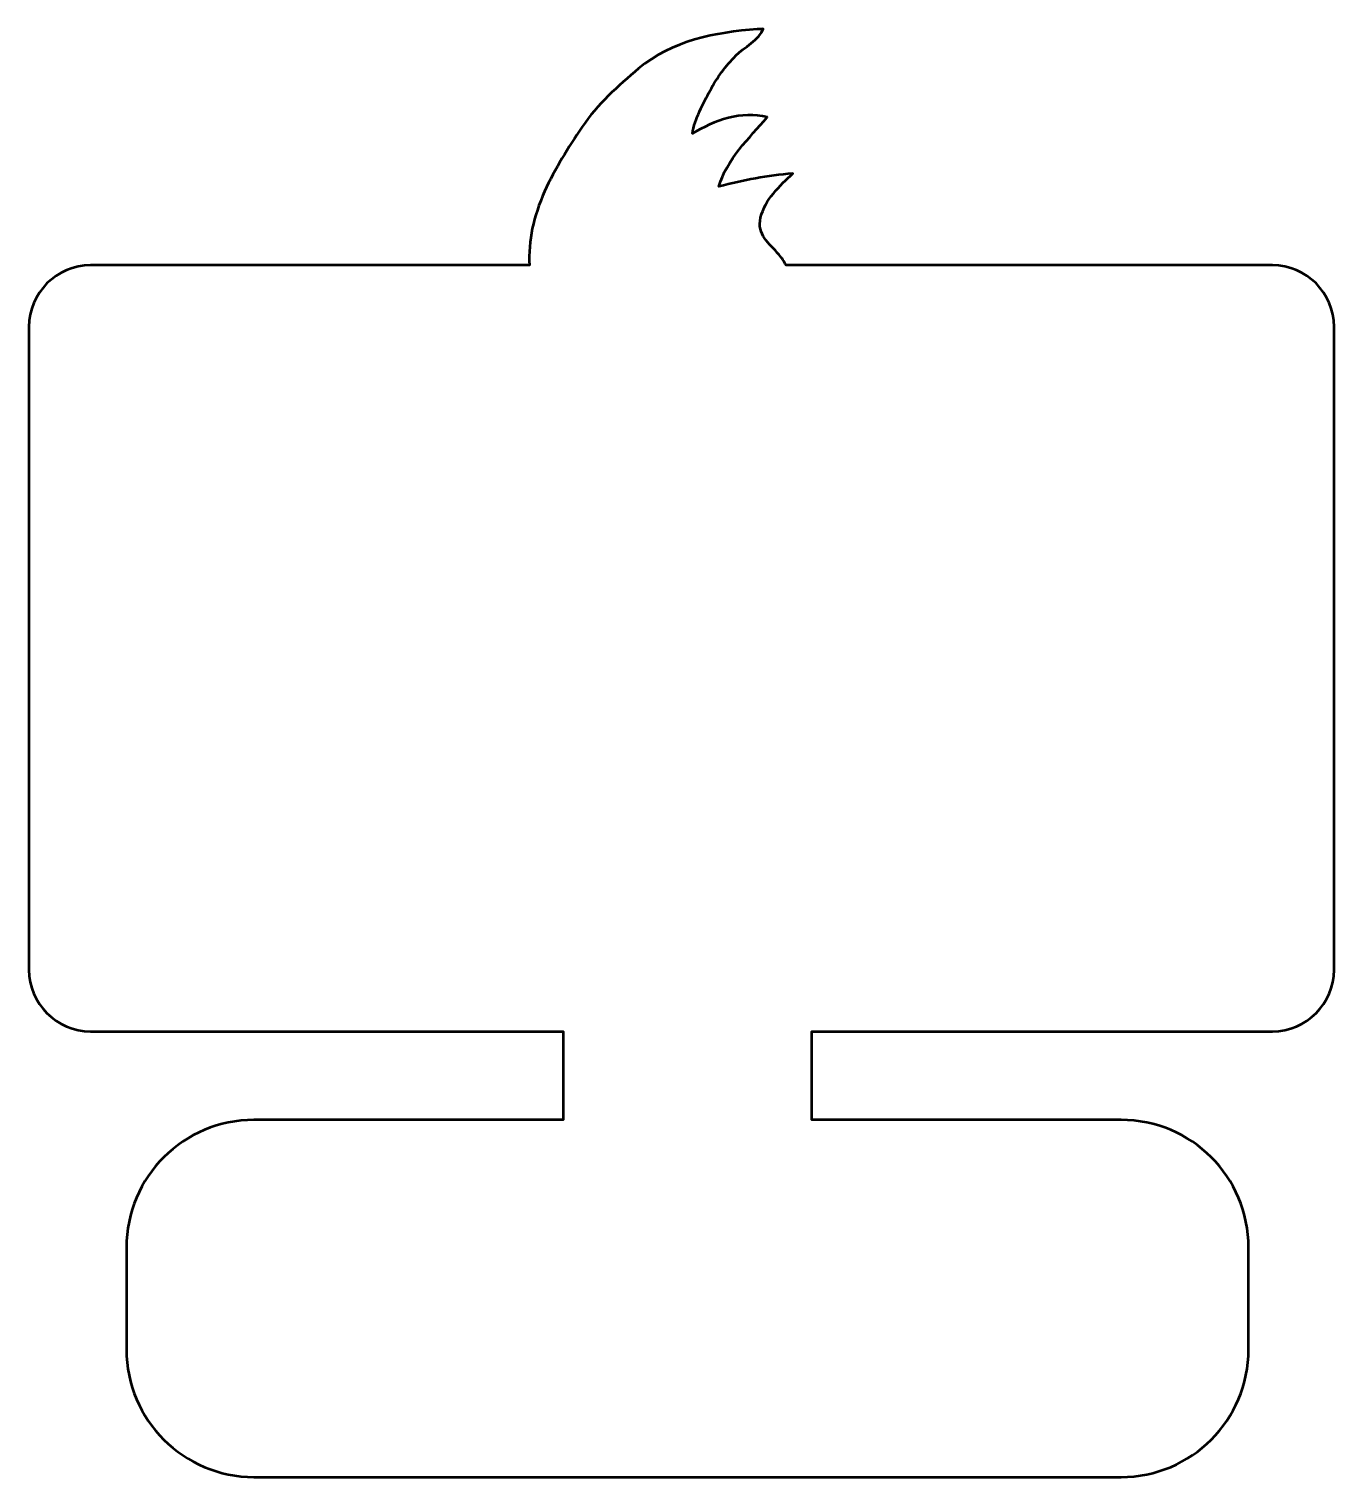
# Model space of a CAD drawing. Header units: centimetres. Extents: x -12.58 to -7.46, y -10.7 to -5.02.
import ezdxf

# ---------------------------------------------------------------- set-up
doc = ezdxf.new("R2010")
doc.units = ezdxf.units.CM
doc.header["$MEASUREMENT"] = 0
doc.layers.add('Layer 1', color=7, linetype='Continuous')

msp = doc.modelspace()

# ---------------------------------------------------------------- linework, layer by layer
at = {"layer": 'Layer 1', "lineweight": 53}
msp.add_open_spline([(-8.30003, -10.70004), (-8.30003, -10.70004), (-11.70003, -10.70004), (-11.70003, -10.70004), (-11.70003, -10.70004), (-11.97617, -10.70004), (-12.20003, -10.47618), (-12.20003, -10.20004), (-12.20003, -10.20004), (-12.20003, -10.20004), (-12.20003, -9.80004), (-12.20003, -9.80004), (-12.20003, -9.80004), (-12.20003, -9.5239), (-11.97617, -9.30004), (-11.70003, -9.30004), (-11.70003, -9.30004), (-11.70003, -9.30004), (-10.48753, -9.30004), (-10.48753, -9.30004), (-10.48753, -9.30004), (-10.48753, -9.30004), (-10.48753, -8.95304), (-10.48753, -8.95304), (-10.48753, -8.95304), (-10.48753, -8.95304), (-12.34158, -8.95304), (-12.34158, -8.95304), (-12.34158, -8.95304), (-12.47401, -8.95304), (-12.58236, -8.84469), (-12.58236, -8.71227), (-12.58236, -8.71227), (-12.58236, -8.71227), (-12.58236, -6.19105), (-12.58236, -6.19105), (-12.58236, -6.19105), (-12.58236, -6.05863), (-12.47401, -5.95027), (-12.34158, -5.95027), (-12.34158, -5.95027), (-12.34158, -5.95027), (-10.61969, -5.95027), (-10.61969, -5.95027), (-10.61969, -5.95027), (-10.62523, -5.85422), (-10.60412, -5.75834), (-10.5604, -5.66103), (-10.5604, -5.66103), (-10.51968, -5.57038), (-10.46828, -5.48989), (-10.41324, -5.40758), (-10.41324, -5.40758), (-10.35455, -5.31982), (-10.2723, -5.24737), (-10.19171, -5.17946), (-10.19171, -5.17946), (-10.0624, -5.07074), (-9.89064, -5.03582), (-9.72659, -5.0252), (-9.72659, -5.0252), (-9.71887, -5.0247), (-9.71123, -5.02432), (-9.70367, -5.02396), (-9.70367, -5.02396), (-9.7135, -5.06236), (-9.78158, -5.09902), (-9.80996, -5.1279), (-9.80996, -5.1279), (-9.8491, -5.16772), (-9.88556, -5.21508), (-9.91089, -5.26466), (-9.91089, -5.26466), (-9.93692, -5.31561), (-9.97298, -5.37688), (-9.98023, -5.43422), (-9.98023, -5.43422), (-9.89696, -5.38297), (-9.78656, -5.34295), (-9.68786, -5.37012), (-9.68786, -5.37012), (-9.75679, -5.45035), (-9.84712, -5.53694), (-9.87737, -5.64169), (-9.87737, -5.64169), (-9.77777, -5.61761), (-9.68969, -5.59714), (-9.58724, -5.59105), (-9.58724, -5.59105), (-9.6374, -5.63677), (-9.69728, -5.69423), (-9.71324, -5.7629), (-9.71324, -5.7629), (-9.72938, -5.8324), (-9.67951, -5.86246), (-9.64063, -5.90958), (-9.64063, -5.90958), (-9.63017, -5.92225), (-9.62118, -5.9359), (-9.61362, -5.95027), (-9.61362, -5.95027), (-9.61362, -5.95027), (-7.70563, -5.95027), (-7.70563, -5.95027), (-7.70563, -5.95027), (-7.57321, -5.95027), (-7.46484, -6.05863), (-7.46484, -6.19105), (-7.46484, -6.19105), (-7.46484, -6.19105), (-7.46484, -8.71227), (-7.46484, -8.71227), (-7.46484, -8.71227), (-7.46484, -8.84469), (-7.57321, -8.95304), (-7.70563, -8.95304), (-7.70563, -8.95304), (-7.70563, -8.95304), (-9.51254, -8.95304), (-9.51254, -8.95304), (-9.51254, -8.95304), (-9.51254, -8.95304), (-9.51254, -9.30004), (-9.51254, -9.30004), (-9.51254, -9.30004), (-9.51254, -9.30004), (-8.30003, -9.30004), (-8.30003, -9.30004), (-8.30003, -9.30004), (-8.02389, -9.30004), (-7.80003, -9.5239), (-7.80003, -9.80004), (-7.80003, -9.80004), (-7.80003, -9.80004), (-7.80003, -10.20004), (-7.80003, -10.20004), (-7.80003, -10.20004), (-7.80003, -10.47618), (-8.02389, -10.70004), (-8.30003, -10.70004)], degree=3, knots=[0, 0, 0, 0, 0.0277778, 0.0277778, 0.0277778, 0.0277778, 0.0555556, 0.0555556, 0.0555556, 0.0555556, 0.0833333, 0.0833333, 0.0833333, 0.0833333, 0.1111111, 0.1111111, 0.1111111, 0.1111111, 0.1388889, 0.1388889, 0.1388889, 0.1388889, 0.1666667, 0.1666667, 0.1666667, 0.1666667, 0.1944444, 0.1944444, 0.1944444, 0.1944444, 0.2222222, 0.2222222, 0.2222222, 0.2222222, 0.25, 0.25, 0.25, 0.25, 0.2777778, 0.2777778, 0.2777778, 0.2777778, 0.3055556, 0.3055556, 0.3055556, 0.3055556, 0.3333333, 0.3333333, 0.3333333, 0.3333333, 0.3611111, 0.3611111, 0.3611111, 0.3611111, 0.3888889, 0.3888889, 0.3888889, 0.3888889, 0.4166667, 0.4166667, 0.4166667, 0.4166667, 0.4444444, 0.4444444, 0.4444444, 0.4444444, 0.4722222, 0.4722222, 0.4722222, 0.4722222, 0.5, 0.5, 0.5, 0.5, 0.5277778, 0.5277778, 0.5277778, 0.5277778, 0.5555556, 0.5555556, 0.5555556, 0.5555556, 0.5833333, 0.5833333, 0.5833333, 0.5833333, 0.6111111, 0.6111111, 0.6111111, 0.6111111, 0.6388889, 0.6388889, 0.6388889, 0.6388889, 0.6666667, 0.6666667, 0.6666667, 0.6666667, 0.6944444, 0.6944444, 0.6944444, 0.6944444, 0.7222222, 0.7222222, 0.7222222, 0.7222222, 0.75, 0.75, 0.75, 0.75, 0.7777778, 0.7777778, 0.7777778, 0.7777778, 0.8055556, 0.8055556, 0.8055556, 0.8055556, 0.8333333, 0.8333333, 0.8333333, 0.8333333, 0.8611111, 0.8611111, 0.8611111, 0.8611111, 0.8888889, 0.8888889, 0.8888889, 0.8888889, 0.9166667, 0.9166667, 0.9166667, 0.9166667, 0.9444444, 0.9444444, 0.9444444, 0.9444444, 1, 1, 1, 1], dxfattribs=at)

doc.saveas('drawing.dxf')
